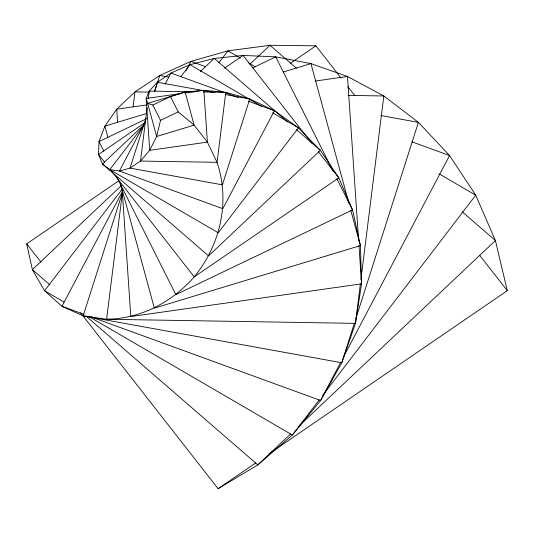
<?xml version="1.0" encoding="UTF-8"?>
<svg xmlns="http://www.w3.org/2000/svg" width="534" height="534" viewBox="0 0 534 534"><rect width="100%" height="100%" fill="white"/><g stroke="black" fill="none" stroke-linecap="round" stroke-linejoin="round"><path stroke-width="0.8" d="M122.593 191.099L106.606 319.265L83.15 315.881L61.971 306.296L44.562 290.716L32.367 269.637L26.7 243.858L118.748 180.826M133.113 106.76L134.968 91.875L159.773 75.481L190.932 61.363L227.931 50.87L269.964 45.297L315.901 45.831L341.046 77.991M147.164 107.554L140.489 161.061L130.016 168.097L119.389 171.013L109.804 169.625L102.461 163.998L98.516 154.453L99.024 141.57L104.858 126.151L116.706 109.19L134.968 91.875L149.113 92.108M148.292 98.503L149.22 91.094L157.376 82.243L170.973 73.038L190.031 64.694L214.267 58.426L243.117 55.443L275.711 56.844L310.942 63.606L347.474 76.475L383.819 95.98L418.396 122.359L449.561 155.548L475.727 195.177L495.412 240.547L507.3 290.67L268.936 453.893M360.41 283.681L355.457 323.37L341.773 362.753L320.6 400.487L292.358 435.023L257.822 464.894L218.099 488.703L80.581 312.784M360.924 279.549L383.819 95.98L348.034 95.386M194.997 91.848L149.22 91.094L146.169 98.47L147.658 103.389L152.857 105.051L160.54 120.357L156.649 136.484L149.7 150.314L140.489 161.061L217.064 162.323C230.354 201.732 220.328 245.066 194.216 276.879C171.975 302.251 140.682 318.791 106.606 319.265L355.457 323.37L361.578 283.848L360.403 245.6L352.527 209.909L338.816 177.862L320.367 150.308L298.439 127.826L274.429 110.718L249.745 98.984L225.789 92.355L203.861 90.293L185.124 92.022L147.658 103.389L156.649 136.484L194.122 125.11L207.392 142.131L217.064 162.323L225.789 92.355L203.314 91.982M145.976 118.014L130.016 168.097L222.384 184.837L249.745 98.984L225.221 94.538M154.339 91.781L157.376 82.243L214.595 92.616M122.6 192.107L83.15 315.881L341.773 362.753L354.422 323.083M154.713 91.347L159.773 75.481L168.771 77.11M355.938 318.324L418.396 122.359L380.749 115.531M144.988 122.399L119.389 171.013L222.845 208.694L274.429 110.718L248.564 101.3M165.16 84.092L170.973 73.038L238.378 97.588M122.566 191.205L61.971 306.296L83.911 314.286M185.879 70.949L190.932 61.363L205.817 66.783M340.799 362.119L320.6 400.487L90.967 316.856M343.128 357.693L449.561 155.548L411.941 141.85M144.621 124.088L109.804 169.625L218.212 232.764L298.439 127.826L272.594 112.774M180.946 76.569L190.031 64.694L261.827 106.506M122.573 188.682L44.562 290.716L64.007 302.044M218.813 62.792L227.931 50.87L240.18 57.999M319.205 399.913L292.358 435.023L88.504 316.308M322.75 395.273L475.727 195.177L438.995 173.784M144.16 124.622L102.461 163.998L208.554 255.879L320.367 150.308L296.51 129.649M200.37 71.549L214.267 58.426L287.719 122.039M121.465 185.512L32.367 269.637L50.002 284.909M249.959 64.18L269.964 45.297L296.41 68.205M290.549 433.988L257.822 464.894L85.901 315.994M299.033 425.972L495.412 240.547L462.037 211.644M145.114 122.546L98.516 154.453L104.657 162.309M224.614 68.112L243.117 55.443L311.696 143.165M290.483 63.232L315.901 45.831M218.099 488.703L255.879 462.831M152.857 105.051L170.526 96.581L185.124 92.022L194.122 125.11L178.209 111.886L170.526 96.581M146.389 118.855L99.024 141.57L103.87 151.229M252.402 68.025L275.711 56.844L333.136 171.274M160.54 120.357L178.209 111.886M146.236 113.588L104.858 126.151L107.908 137.371M283.093 72.057L310.942 63.606L348.856 203.107M181.613 93.443L146.169 98.47L149.7 150.314L207.392 142.131L203.861 90.293L184.911 92.976M147.197 104.871L116.706 109.19L117.607 122.466M315.327 81.035L347.474 76.475L358.648 240.714M248.824 63.032L255.305 66.81M347.714 86.528L354.896 95.713M479.592 255.225L507.3 290.67M318.344 151.676L338.816 177.862L194.216 276.879L111.82 171.474M26.7 243.858L41.065 262.234M336.867 178.703L352.527 209.909L175.84 294.635L116.919 177.235M350.818 210.323L360.403 245.6L154.326 308.145L120.55 183.876M358.981 245.687L361.578 283.848L130.81 316.562L122.119 188.822"/></g></svg>
